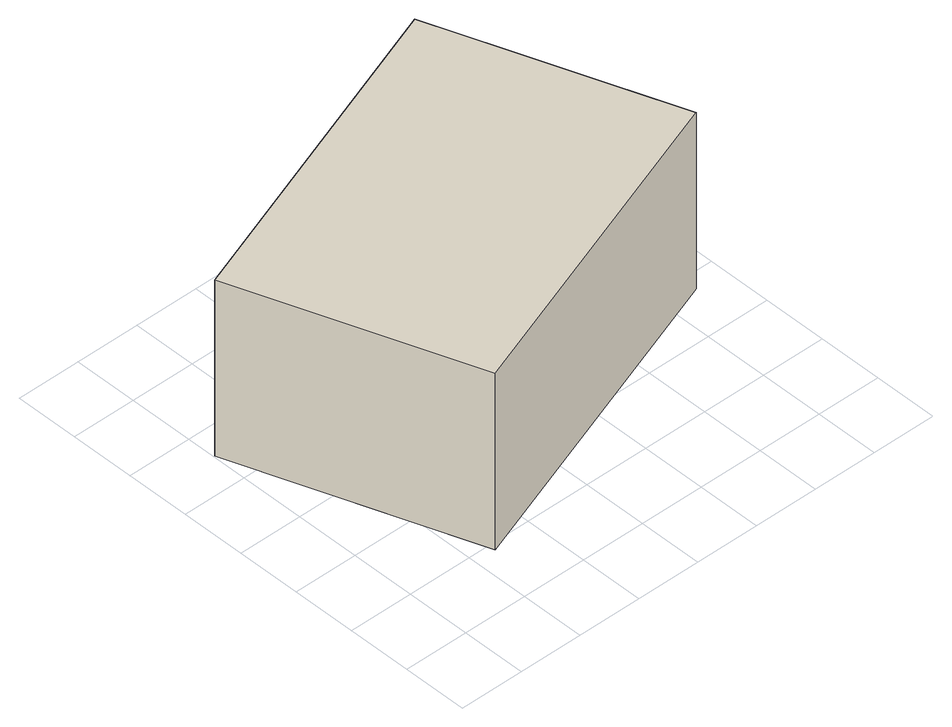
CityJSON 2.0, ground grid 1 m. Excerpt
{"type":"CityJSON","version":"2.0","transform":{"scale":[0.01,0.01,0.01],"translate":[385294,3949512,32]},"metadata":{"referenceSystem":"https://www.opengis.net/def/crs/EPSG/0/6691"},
"CityObjects":{
"building1":{"type":"Building","attributes":{"13+区市町村コード+大字・町コード+町・丁目コード":"13101035000","class":"3001","measuredHeight":3,"storeysAboveGround":9999,"storeysBelowGround":0,"usage":"422","地区計画":"紀尾井町地区","大字・町コード":"35","説明注記":"危険物貯蔵所"},"address":[{"country":"日本","locality":"東京都千代田区紀尾井町"}],"geometry":[{"type":"Solid","lod":"1","boundaries":[[[[0,1,2,3]],[[0,3,4,5]],[[3,2,6,4]],[[2,1,7,6]],[[1,0,5,7]],[[5,4,6,7]]]]}]}
},
"vertices":[
[134,89,3],[2,455,3],[518,642,3],[651,275,3],[651,275,293],[134,89,293],[518,642,293],[2,455,293]
]}
